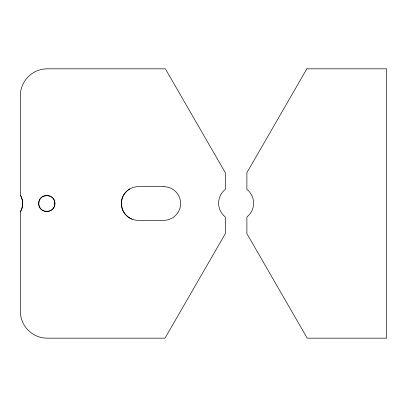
<?xml version="1.0" encoding="UTF-8"?>
<svg xmlns="http://www.w3.org/2000/svg" width="407" height="407" viewBox="0 0 407 407"><rect width="100%" height="100%" fill="white"/><g stroke="black" fill="none" stroke-linecap="round" stroke-linejoin="round"><path stroke-width="0.61" d="M121.449 201.892L121.408 204.899M121.5 201.292C122.075 197.049 124.349 193.106 127.64 190.384M20.35 211.884C23.428 206.842 23.433 200.158 20.35 195.116L20.35 95.767A26.933 26.933 0 0 1 47.283 68.829L165.359 68.829L225.336 172.716L225.336 189.392A17.506 17.506 0 0 0 225.336 216.987L225.336 233.664L164.998 338.171L47.283 338.171A26.933 26.933 0 0 1 20.35 311.233L20.35 211.884A16.158 16.158 0 0 0 20.35 195.116M128.159 190.028L129.711 188.955M131.954 219.139C127.849 217.46 124.486 214.158 122.7 210.104M122.497 209.549L121.495 205.499M54.894 203.459C55.377 213.904 38.243 213.904 38.731 203.459C38.339 193.111 55.281 193.111 54.894 203.459M306.863 68.829L246.886 172.716L246.886 189.392A17.506 17.506 0 0 1 246.886 216.987L246.886 233.664L307.219 338.171L386.65 338.171L386.65 68.829L306.863 68.829M163.772 186.665L138.187 186.665A16.835 16.835 0 0 0 121.352 203.5A16.835 16.835 0 0 0 138.187 220.335L163.772 220.335A16.835 16.835 0 0 0 180.606 203.5A16.835 16.835 0 0 0 163.772 186.665M42.771 210.495A8.079 8.079 0 0 0 54.894 203.5A8.079 8.079 0 0 0 42.771 196.505A8.079 8.079 0 0 0 42.771 210.495"/></g></svg>
